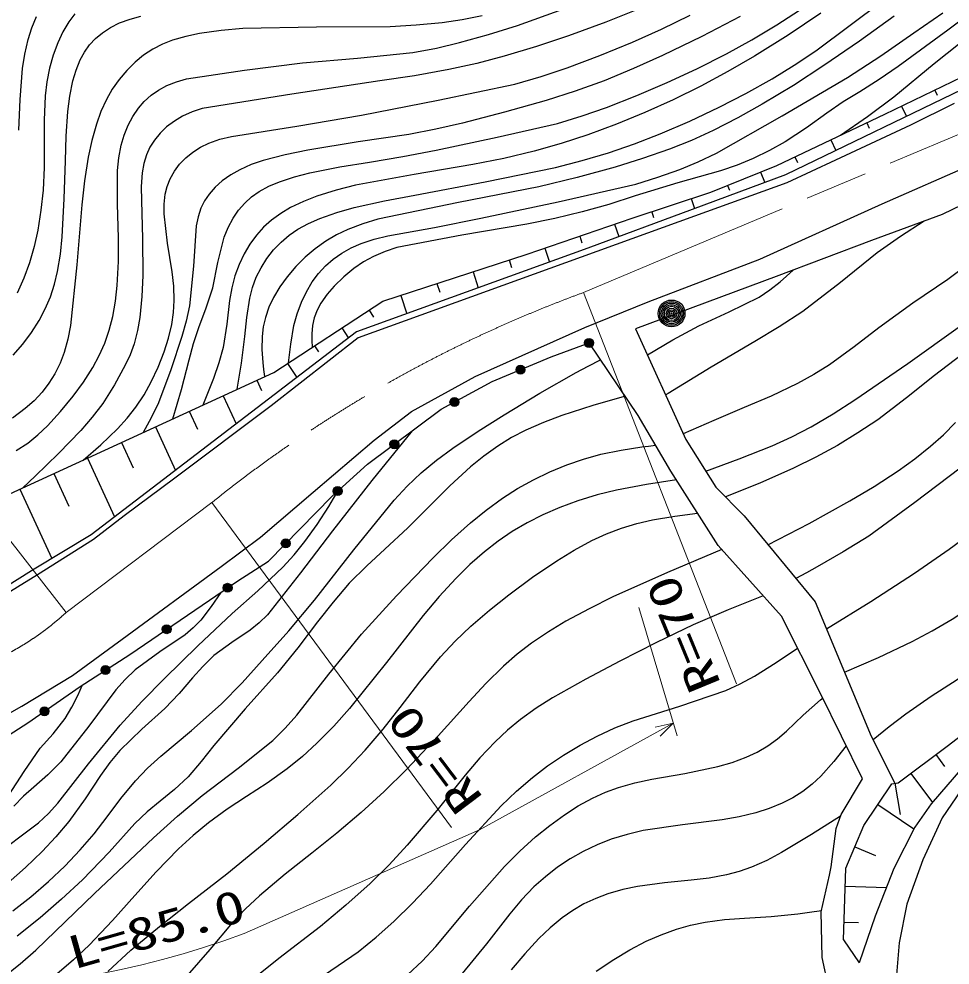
# Model space of a CAD drawing. Units: millimetres, scale not verified. Extents: x 40000 to 680000, y 20000 to 380000.
# Drawn here: x 261049 to 312825, y 238525 to 291147 of the extents above; entities that cross this region are included whole.
import ezdxf
from ezdxf.enums import TextEntityAlignment as Align

# ---------------------------------------------------------------- set-up
doc = ezdxf.new("R2010")
doc.units = ezdxf.units.MM
doc.header["$LTSCALE"] = 1000
doc.linetypes.add('CHAIN', pattern=[18.5, 12, -1.5, 3.5, -1.5])
for name, color, linetype, lineweight in [('M-BGD', 7, 'Continuous', 25), ('M-BGD-HTXT', 7, 'Continuous', 13), ('M-BMK', 2, 'CHAIN', 13)]:
    doc.layers.add(name, color=color, linetype=linetype, lineweight=lineweight)
doc.styles.add('ＭＳ ゴシック', font='')
doc.styles.get('ＭＳ ゴシック').set_extended_font_data('MS Gothic')

# ---------------------------------------------------------------- blocks, each defined once
blk = doc.blocks.new('BUHIN194')
at = {"color": 7, "linetype": 'Continuous', "lineweight": 25}
for radius in [249, 220, 191, 161, 132, 97.5, 67.5, 38.8, 7.5]:
    blk.add_circle((0, 0), radius, dxfattribs=at)
blk = doc.blocks.new('BUHIN221')
at = {"color": 7, "linetype": 'Continuous', "lineweight": 25}
for radius in [746, 660, 574, 484, 398, 292, 202, 116, 22.5]:
    blk.add_circle((0, 0), radius, dxfattribs=at)

msp = doc.modelspace()

# ---------------------------------------------------------------- linework, layer by layer
at = {"layer": 'M-BGD'}
for p, q in [((316188, 288529), (303678, 282468)), ((309196, 285843), (314750, 288543)), ((311973, 287193), (312112, 286907)), ((310121, 286293), (310398, 285724)), ((313055, 286437), (310618, 285246)), ((303201, 283001), (309196, 285843)), ((310618, 285246), (306446, 283284)), ((308197, 285369), (308334, 285080)), ((309053, 280866), (317990, 284794)), ((306198, 284422), (306481, 283826)), ((306446, 283284), (303739, 282022)), ((304200, 283475), (304346, 283168)), ((299524, 281514), (303201, 283001)), ((302282, 282629), (302520, 282041)), ((317754, 282871), (312383, 280269)), ((303678, 282468), (298476, 280550)), ((303739, 282022), (298618, 280184)), ((300444, 281885), (300551, 281620)), ((295143, 280065), (299524, 281514)), ((298429, 281151), (298611, 280600)), ((298476, 280550), (292684, 278397)), ((302239, 277779), (309053, 280866)), ((298618, 280184), (279919, 273417)), ((289315, 278069), (295143, 280065)), ((296238, 280427), (296343, 280112)), ((312383, 280269), (308451, 278823)), ((294172, 279732), (294409, 279039)), ((292229, 279067), (292356, 278696)), ((292684, 278397), (279824, 273739)), ((290286, 278402), (290552, 277625)), ((308451, 278823), (303153, 276815)), ((281276, 275446), (289315, 278069)), ((288310, 277741), (288445, 277326)), ((296042, 275419), (302239, 277779)), ((286300, 277085), (286592, 276191)), ((303153, 276815), (295341, 273902)), ((284290, 276430), (284447, 275950)), ((282281, 275774), (282615, 274750)), ((275223, 271491), (281276, 275446)), ((292511, 273986), (296042, 275419)), ((280519, 274952), (280773, 274563)), ((279824, 273739), (265061, 262460)), ((279006, 273963), (279376, 273397)), ((286413, 271269), (292511, 273986)), ((295341, 273902), (298138, 267758)), ((279919, 273417), (275071, 269630)), ((295487, 269086), (292751, 273124)), ((277493, 272974), (277714, 272635)), ((275980, 271986), (276496, 271196)), ((256399, 262827), (275223, 271491)), ((274282, 271058), (274546, 270483)), ((282883, 269318), (286413, 271269)), ((272399, 270192), (273123, 268619)), ((275071, 269630), (269727, 265603)), ((270517, 269325), (270976, 268328)), ((280809, 267712), (282883, 269318)), ((297296, 265997), (295487, 269086)), ((268635, 268459), (269748, 266040)), ((266752, 267592), (267406, 266172)), ((277402, 264823), (280809, 267712)), ((298138, 267758), (299799, 265108)), ((264870, 266726), (266372, 263461)), ((262987, 265860), (263825, 264039)), ((299934, 261854), (297296, 265997)), ((269727, 265603), (266910, 263516)), ((261105, 264993), (262879, 261139)), ((274489, 262328), (277402, 264823)), ((299799, 265108), (301372, 263506)), ((266910, 263516), (265198, 262192)), ((301372, 263506), (305320, 258732)), ((265061, 262460), (261893, 260542)), ((265198, 262192), (262085, 260238)), ((272292, 260698), (274489, 262328)), ((303453, 257927), (299934, 261854)), ((261893, 260542), (258764, 258585)), ((266786, 256660), (272292, 260698)), ((262085, 260238), (259065, 258370)), ((305320, 258732), (308438, 251248)), ((305627, 253631), (303453, 257927)), ((264021, 254635), (266786, 256660)), ((261207, 252930), (264021, 254635)), ((307949, 248879), (305627, 253631)), ((258417, 251374), (261207, 252930)), ((312734, 250750), (314340, 251999)), ((308438, 251248), (309761, 248637)), ((309939, 248667), (312734, 250750)), ((312035, 250229), (312521, 249577)), ((313511, 249510), (311776, 247493)), ((310638, 249188), (311843, 247570)), ((313949, 248991), (312394, 246719)), ((306764, 246903), (307949, 248879)), ((308036, 246288), (309582, 248608)), ((309582, 248608), (309939, 248667)), ((309761, 248637), (310050, 246903)), ((308809, 247448), (310815, 246111)), ((311776, 247493), (310859, 246197)), ((306492, 246113), (306764, 246903)), ((307026, 243908), (308036, 246288)), ((312394, 246719), (311308, 244373)), ((306221, 243989), (306492, 246113)), ((310859, 246197), (309695, 243894)), ((307531, 245098), (308672, 244613)), ((311308, 244373), (310419, 241904)), ((306123, 243520), (306221, 243989)), ((306907, 239923), (307026, 243908)), ((309695, 243894), (308663, 241254)), ((305654, 241495), (306123, 243520)), ((306996, 242912), (309285, 242844)), ((310419, 241904), (310000, 239756)), ((305704, 238952), (305654, 241495)), ((308663, 241254), (307762, 238648)), ((306937, 240919), (307734, 240896)), ((306907, 239923), (307762, 238648)), ((310000, 239756), (309754, 236990)), ((306099, 237150), (305704, 238952))]:
    msp.add_line(p, q, dxfattribs=at)
for points in [[(273178, 270550), (273422, 272006), (273608, 273477), (273716, 274548), (273885, 275615), (274037, 276204), (274249, 276776), (274513, 277310), (274837, 277826), (275205, 278300), (275625, 278740), (276070, 279120), (276549, 279449), (277147, 279776), (277781, 280053), (278733, 280382), (279697, 280653), (281368, 281027), (283058, 281344), (286973, 282088), (290877, 282890), (292367, 283268), (293841, 283705), (295277, 284200), (296704, 284755), (298349, 285467), (299979, 286238), (301465, 287001), (302931, 287821), (304158, 288570), (305353, 289369), (309100, 292178)], [(315421, 292577), (312696, 290517), (309930, 288501), (308890, 287773), (307809, 287092), (306879, 286528), (305972, 285909), (304835, 285092), (303655, 284318), (302783, 283825), (301874, 283382), (300978, 283013), (300053, 282698), (297682, 282033), (295320, 281308), (293859, 280831), (292369, 280409), (290841, 280046), (289290, 279741), (285685, 279116), (282064, 278427), (281408, 278214), (280764, 277942), (280204, 277629), (279671, 277262), (279112, 276799), (278584, 276284), (278189, 275832), (277839, 275341), (277624, 274946), (277463, 274523), (277374, 274092), (277342, 273636), (277345, 273263), (277360, 272887)], [(260896, 267148), (261541, 267556), (262106, 268008), (262634, 268509), (263366, 269316), (264063, 270174), (264633, 270946), (265156, 271755), (265518, 272419), (265825, 273108), (266074, 273836), (266269, 274593), (266423, 275453), (266519, 276323), (266579, 277654), (266580, 278975), (266527, 280838), (266535, 282719), (266607, 283425), (266738, 284124), (266900, 284685), (267122, 285238), (267378, 285721), (267691, 286180), (268021, 286560), (268393, 286898), (268812, 287194), (269269, 287443), (269807, 287657), (270373, 287816), (273597, 288292), (276811, 288707), (279878, 288962), (282952, 289279), (284259, 289524), (285555, 289829), (287167, 290278), (288767, 290786), (291290, 291682)], [(295715, 291776), (293681, 290969), (291613, 290213), (289829, 289615), (288030, 289074), (286504, 288677), (284953, 288336), (283046, 287987), (281116, 287695), (276221, 286961), (271237, 286161), (270687, 285980), (270148, 285738), (269694, 285469), (269261, 285140), (268899, 284794), (268579, 284403), (268337, 284014), (268147, 283593), (268000, 283103), (267907, 282584), (267852, 281824), (267856, 281039), (267929, 278930), (267940, 276878), (267884, 275716), (267765, 274542), (267639, 273809), (267453, 273082), (267236, 272472), (266964, 271885), (266361, 270804), (265707, 269757), (265126, 268996), (264489, 268263), (263246, 266973), (261957, 265724), (261610, 265395), (261263, 265066)], [(269603, 268905), (270084, 270531), (270509, 272185), (270751, 273092), (271053, 273990), (271469, 275082), (271827, 276194), (272113, 277596), (272462, 279000), (272685, 279546), (272967, 280074), (273262, 280506), (273608, 280903), (273989, 281246), (274410, 281542), (274954, 281842), (275534, 282092), (276365, 282367), (277223, 282588), (278887, 282917), (280539, 283184), (282397, 283488), (284254, 283854), (287634, 284567), (291002, 285339), (292369, 285751), (293718, 286220), (295414, 286883), (297088, 287603), (298747, 288376), (300387, 289206), (301805, 289986), (303193, 290819), (304761, 291839)], [(286805, 291310), (285703, 291091), (284589, 290930), (283141, 290793), (281684, 290715), (277591, 290691), (273508, 290606), (272301, 290498), (271090, 290330), (270330, 290172), (269588, 289957), (269029, 289738), (268487, 289459), (267983, 289128), (267504, 288740), (267040, 288284), (266620, 287786), (266241, 287245), (265916, 286674), (265607, 285999), (265356, 285302), (265100, 284385), (264903, 283451), (264691, 282138), (264538, 280814), (264262, 277470), (263923, 274094), (263772, 273339), (263563, 272598), (263334, 272000), (263045, 271415), (262718, 270886), (262337, 270383), (261893, 269909), (261399, 269471), (260685, 268935)], [(260734, 272452), (261262, 273059), (261740, 273698), (262173, 274379), (262517, 275027), (262805, 275698), (263032, 276390), (263201, 277098), (263353, 278057), (263446, 279026), (263573, 281141), (263640, 283254), (263670, 284622), (263761, 285994), (263875, 286849), (264050, 287704), (264223, 288298), (264456, 288877), (264689, 289307), (264972, 289704), (265308, 290060), (265689, 290375), (266149, 290673), (266649, 290923), (267226, 291139), (267826, 291299)], [(264150, 291430), (263830, 290992), (263498, 290424), (263218, 289826), (262957, 289126), (262753, 288403), (262601, 287640), (262508, 286868), (262454, 285508), (262460, 284141), (262455, 282881), (262389, 281615), (262272, 280503), (262095, 279395), (261893, 278489), (261631, 277587), (261322, 276738), (260952, 275898)], [(261036, 284953), (261111, 286674), (261246, 288381), (261371, 289190), (261558, 289999), (261766, 290653), (262031, 291285)], [(264615, 266609), (265596, 267459), (266530, 268347), (267065, 268935), (267554, 269561), (268004, 270243), (268405, 270959), (268792, 271780), (269130, 272639), (269368, 273393), (269547, 274158), (269644, 274820), (269680, 275485), (269657, 276283), (269573, 277077), (269317, 278668), (269116, 280308), (269118, 280852), (269180, 281395), (269290, 281836), (269458, 282262), (269691, 282676), (269978, 283061), (270326, 283424), (270714, 283742), (271149, 284018), (271609, 284238), (272222, 284453), (272867, 284615), (276503, 285178), (280098, 285795), (284368, 286625), (288623, 287514), (290090, 287942), (291540, 288427), (293358, 289110), (295163, 289852), (296778, 290573), (298376, 291351)], [(301158, 291283), (299016, 290174), (296839, 289114), (295227, 288386), (293584, 287710), (291986, 287136), (290359, 286617), (288042, 285958), (285707, 285356), (284227, 285012), (282727, 284724), (279914, 284316), (277110, 283849), (275860, 283589), (274629, 283271), (273969, 283043), (273328, 282759), (272827, 282473), (272352, 282133), (271964, 281786), (271623, 281399), (271370, 281027), (271173, 280627), (271014, 280147), (270909, 279636), (270748, 277404), (270528, 275192), (270345, 274334), (270104, 273493), (269487, 271635), (268811, 269793), (268403, 268961), (267955, 268146)], [(305639, 291467), (303819, 290252), (301957, 289082), (300472, 288217), (298958, 287404), (297426, 286648), (295859, 285941), (294283, 285295), (292676, 284701), (291200, 284218), (289699, 283789), (288007, 283386), (286296, 283042), (283022, 282501), (279772, 281903), (278695, 281626), (277621, 281287), (276871, 280996), (276148, 280651), (275603, 280330), (275087, 279955), (274652, 279561), (274256, 279121), (273893, 278624), (273572, 278082), (273289, 277483), (273062, 276860), (272885, 276183), (272765, 275488), (272616, 274177), (272409, 272882), (272167, 272015), (271865, 271154), (271574, 270411), (271273, 269673)], [(309715, 291303), (307781, 289902), (305812, 288549), (304117, 287452), (302380, 286400), (301026, 285642), (299645, 284939), (298444, 284394), (297220, 283904), (295729, 283380), (294209, 282909), (292087, 282326), (289954, 281802), (285496, 280943), (281011, 280017), (280170, 279755), (279340, 279434), (278707, 279132), (278106, 278779), (277520, 278364), (276968, 277897), (276446, 277376), (275964, 276809), (275563, 276253), (275210, 275657), (274952, 275110), (274753, 274545), (274629, 274016), (274566, 273478), (274559, 272763), (274613, 272030), (274655, 271646), (274703, 271252)], [(276041, 272026), (276162, 273057), (276343, 274090), (276521, 274750), (276757, 275396), (277031, 275973), (277357, 276519), (277699, 276980), (278092, 277409), (278523, 277786), (278999, 278122), (279523, 278416), (280072, 278657), (280799, 278899), (281556, 279086), (284157, 279546), (286728, 280062), (291030, 280981), (295345, 281965), (296578, 282337), (297793, 282767), (298827, 283194), (299835, 283675), (303490, 285758), (307113, 287893), (308970, 289101), (310803, 290366), (312416, 291490)], [(306734, 284676), (308234, 285717), (309705, 286812), (311933, 288660), (314205, 290466)], [(322440, 285326), (321429, 284326), (320379, 283372), (319669, 282808), (318922, 282292), (318183, 281799), (317474, 281255), (316799, 280622), (316156, 279936), (315241, 278909), (314286, 277928), (313513, 277271), (312694, 276653), (310759, 275333), (308855, 273959), (307501, 272908), (306118, 271909), (305249, 271367), (304348, 270875), (302876, 270175), (301375, 269527), (299680, 268806), (297992, 268079)], [(311391, 279904), (310067, 279044), (308779, 278134), (306733, 276485), (304645, 274879), (303323, 274021), (301967, 273212), (299544, 271788), (297149, 270311), (297082, 270269), (297014, 270227)], [(305945, 257231), (308413, 258754), (310846, 260328), (312766, 261661), (314660, 263051), (318624, 266086), (322566, 269166), (324103, 270458), (325596, 271791), (328418, 274445), (331336, 277106), (331955, 277543), (332601, 277925), (333178, 278200), (333789, 278424), (334520, 278619), (335271, 278757), (336357, 278877), (337450, 278938), (337827, 278951), (338213, 278963)], [(295995, 272466), (297406, 273298), (298848, 274077), (300547, 274849), (302218, 275675), (302809, 276073), (303375, 276528), (303736, 276844), (304100, 277174)], [(299237, 266004), (301095, 266680), (302924, 267410), (304031, 267913), (305110, 268469), (306332, 269184), (307535, 269957), (310484, 271992), (313399, 274076)], [(258875, 250300), (261546, 252001), (264459, 254025), (267211, 255807), (273225, 259899), (274925, 260992), (278445, 264595), (280428, 266376), (284535, 269439), (287368, 270978), (290646, 272355), (292751, 273124)], [(260716, 241539), (261720, 242329), (262691, 243169), (263597, 244032), (264459, 244936), (265230, 245828), (265963, 246767), (266721, 247788), (267522, 248765), (268204, 249474), (268939, 250149), (270638, 251572), (272296, 253040), (273456, 254226), (274580, 255460), (276052, 257116), (277486, 258820), (279672, 261618), (281908, 264381), (282637, 265155), (283415, 265893), (284269, 266607), (285172, 267282), (286577, 268228), (288027, 269131), (290014, 270332), (292033, 271482), (292702, 271837), (293382, 272192)], [(313436, 272441), (311965, 271323), (310401, 270066), (308799, 268856), (307703, 268120), (306566, 267429), (305363, 266771), (304125, 266162), (302241, 265336), (300334, 264563)], [(306951, 254817), (308843, 255640), (310715, 256521), (311836, 257110), (312936, 257756), (314044, 258487), (315120, 259269), (316454, 260327), (317749, 261430), (320927, 264317), (324157, 267168), (325276, 268047), (326430, 268876), (327461, 269548), (328525, 270168), (329468, 270657), (330438, 271091), (331271, 271402), (332131, 271659), (333087, 271869), (334063, 272036)], [(294704, 270141), (292955, 269643), (291239, 269092), (290219, 268706), (289231, 268268), (288445, 267858), (287683, 267392), (286908, 266836), (286165, 266229), (285018, 265173), (283902, 264064), (282670, 262839), (281404, 261664), (280390, 260734), (279421, 259764), (278519, 258711), (277655, 257609), (276561, 256177), (275421, 254784), (273632, 252777), (271887, 250729), (271191, 249839), (270453, 248993), (269698, 248298), (268900, 247645), (268178, 247042), (267499, 246396), (266066, 244814), (264586, 243270), (263422, 242186), (262224, 241152), (260953, 240129)], [(302699, 261902), (304985, 263091), (307254, 264338), (308613, 265149), (309941, 266012), (310861, 266673), (311742, 267380), (312451, 268023), (313120, 268710)], [(282912, 268229), (280672, 265467), (278485, 262676), (276711, 260335), (274873, 258010), (274414, 257557), (273914, 257150), (272881, 256466), (271888, 255736), (271276, 255140), (270704, 254498), (269960, 253627), (269166, 252789), (267889, 251646), (266662, 250467), (266101, 249786), (265585, 249065), (264727, 247769), (263820, 246509), (263101, 245652), (262336, 244834), (261419, 243948), (260452, 243098)], [(260206, 237870), (261113, 238589), (261992, 239363), (265253, 242513), (268536, 245600), (269871, 246804), (271246, 247962), (273234, 249471), (275176, 251021), (275861, 251698), (276503, 252419), (278276, 254698), (280093, 256934), (282053, 259066), (284075, 261176), (285095, 262172), (286154, 263121), (287023, 263826), (287936, 264489), (288778, 265028), (289663, 265522), (290569, 265959), (291508, 266346), (292449, 266668), (293407, 266933), (294532, 267166), (295677, 267341), (296063, 267393), (296449, 267443)], [(313393, 266163), (310870, 264248), (308315, 262385), (306888, 261503), (305428, 260670), (304840, 260346), (304252, 260024)], [(297608, 265508), (295941, 265254), (294282, 264940), (293200, 264672), (292120, 264343), (291135, 263982), (290175, 263566), (289308, 263126), (288473, 262634), (287691, 262101), (286937, 261515), (286120, 260797), (285341, 260032), (284415, 259025), (283530, 257974), (281495, 255353), (279430, 252791), (278550, 251810), (277623, 250868), (276817, 250134), (275972, 249446), (274858, 248649), (273700, 247896), (272630, 247193), (271588, 246435), (270740, 245736), (269923, 244983), (268686, 243709), (267492, 242392), (266251, 240997), (264962, 239641), (264079, 238811), (263155, 238026)], [(259502, 244466), (262133, 246431), (262693, 246957), (263221, 247537), (264921, 249723), (266671, 251876), (267879, 253183), (269137, 254456), (270995, 256285), (272902, 258077), (274334, 259345), (275721, 260654), (276357, 261341), (276955, 262076), (277639, 263035), (278272, 264026), (278546, 264477), (278817, 264929)], [(265986, 238176), (267279, 239359), (268858, 240678), (270482, 241957), (272604, 243608), (274688, 245306), (276552, 246894), (278388, 248537), (279365, 249484), (280306, 250479), (281296, 251643), (282240, 252846), (283340, 254272), (284493, 255668), (285312, 256537), (286182, 257371), (287215, 258270), (288290, 259126), (289606, 260092), (290962, 261011), (291916, 261598), (292902, 262134), (293715, 262512), (294548, 262832), (295403, 263088), (296277, 263286), (297522, 263497), (298781, 263665)], [(327540, 262156), (326865, 262253), (326181, 262290), (325687, 262247), (325199, 262142), (324624, 261951), (324061, 261698), (323352, 261299), (322677, 260851), (321292, 259836), (319866, 258866), (318199, 257843), (316566, 256770), (314915, 255558), (313221, 254388), (311775, 253457), (310364, 252477), (309446, 251771), (308540, 251046)], [(300130, 261635), (297109, 260350), (294082, 258997), (292751, 258347), (291453, 257646), (290487, 257061), (289558, 256429), (288757, 255811), (287994, 255146), (287018, 254193), (286080, 253193), (284364, 251277), (282606, 249405), (281365, 248186), (280076, 247006), (278731, 245856), (277345, 244748), (275861, 243584), (274421, 242377), (273641, 241650), (272897, 240872), (271673, 239388), (270402, 237943)], [(272272, 259250), (271738, 258463), (271155, 257713), (270746, 257283), (270296, 256898), (268884, 255948), (267507, 254949), (266958, 254413), (266443, 253825), (264932, 251807), (263383, 249838), (262656, 249112), (261878, 248419), (261299, 247912), (260763, 247362)], [(302438, 259059), (300480, 258281), (298548, 257447), (296497, 256465), (294457, 255421), (292577, 254433), (290719, 253388), (289817, 252814), (288946, 252188), (288222, 251590), (287536, 250946), (286682, 250043), (285869, 249095), (284279, 247120), (282644, 245185), (281630, 244105), (280576, 243070), (279218, 241850), (277812, 240669), (275506, 238895), (273239, 237076)], [(277281, 237455), (279905, 239257), (280920, 240082), (281897, 240956), (282931, 241964), (283932, 243025), (285878, 245234), (287858, 247391), (288709, 248199), (289604, 248965), (290447, 249611), (291327, 250209), (292250, 250763), (293203, 251265), (294183, 251713), (295195, 252110), (297793, 252932), (300350, 253804), (301162, 254171), (301949, 254592), (303162, 255346), (304350, 256155)], [(260497, 247974), (261334, 249296), (262227, 250589), (262950, 251392), (263626, 252231), (264000, 252861), (264325, 253526), (264453, 253810), (264583, 254106)], [(282683, 237997), (283470, 238751), (284224, 239557), (286112, 241798), (288055, 244012), (288899, 244859), (289781, 245659), (290565, 246294), (291394, 246887), (292152, 247373), (292950, 247812), (293659, 248136), (294397, 248407), (295303, 248664), (296235, 248867), (298069, 249188), (299919, 249574), (300711, 249801), (301488, 250086), (302105, 250373), (302690, 250711), (303228, 251099), (303738, 251542), (304660, 252432), (305626, 253281), (305687, 253331), (305749, 253382)], [(307051, 250717), (306363, 249854), (305637, 249040), (305155, 248585), (304635, 248177), (304082, 247827), (303486, 247522), (302766, 247228), (302021, 246990), (301091, 246764), (300154, 246598), (297945, 246330), (295752, 246002), (294866, 245793), (293977, 245520), (293195, 245215), (292426, 244850), (291696, 244437), (291001, 243973), (290321, 243442), (289686, 242870), (289000, 242152), (288348, 241383), (287041, 239700), (285689, 238056)], [(306734, 246816), (305123, 245781), (303460, 244786), (302634, 244350), (301787, 243970), (301106, 243727), (300400, 243539), (299424, 243362), (298429, 243244), (296937, 243100), (295448, 242896), (294620, 242723), (293804, 242491), (293127, 242236), (292466, 241923), (291848, 241563), (291250, 241144), (290589, 240600), (289964, 240007), (289173, 239153), (288426, 238257)], [(293151, 238181), (294135, 238844), (295014, 239370), (295928, 239846), (296755, 240212), (297609, 240524), (298394, 240749), (299200, 240918), (300287, 241058), (301395, 241140), (302878, 241227), (304360, 241374), (305010, 241465), (305670, 241564)]]:
    msp.add_lwpolyline(points, dxfattribs=at)
for centre, radius in [((292751, 273124), 249), ((292751, 273124), 220), ((292751, 273124), 191), ((292751, 273124), 161), ((292751, 273124), 132), ((292751, 273124), 97.5), ((292751, 273124), 67.5), ((292751, 273124), 38.8), ((292751, 273124), 7.5), ((288938, 271637), 249), ((288938, 271637), 220), ((288938, 271637), 191), ((288938, 271637), 161), ((288938, 271637), 132), ((288938, 271637), 97.5), ((288938, 271637), 67.5), ((288938, 271637), 38.8), ((288938, 271637), 7.5), ((285267, 269837), 249), ((285267, 269837), 220), ((285267, 269837), 191), ((285267, 269837), 161), ((285267, 269837), 132), ((285267, 269837), 97.5), ((285267, 269837), 67.5), ((285267, 269837), 38.8), ((285267, 269837), 7.5), ((281921, 267490), 249), ((281921, 267490), 220), ((281921, 267490), 191), ((281921, 267490), 161), ((281921, 267490), 132), ((281921, 267490), 97.5), ((281921, 267490), 67.5), ((281921, 267490), 38.8), ((281921, 267490), 7.5), ((278769, 264886), 249), ((278769, 264886), 220), ((278769, 264886), 191), ((278769, 264886), 161), ((278769, 264886), 132), ((278769, 264886), 97.5), ((278769, 264886), 67.5), ((278769, 264886), 38.8), ((278769, 264886), 7.5), ((275888, 261978), 249), ((275888, 261978), 220), ((275888, 261978), 191), ((275888, 261978), 161), ((275888, 261978), 132), ((275888, 261978), 97.5), ((275888, 261978), 67.5), ((275888, 261978), 38.8), ((275888, 261978), 7.5), ((265862, 254934), 249), ((265862, 254934), 220), ((265862, 254934), 191), ((265862, 254934), 161), ((265862, 254934), 132), ((265862, 254934), 97.5), ((265862, 254934), 67.5), ((265862, 254934), 38.8), ((265862, 254934), 7.5), ((262470, 252643), 249), ((262470, 252643), 220), ((262470, 252643), 191), ((262470, 252643), 161), ((262470, 252643), 132), ((262470, 252643), 97.5), ((262470, 252643), 67.5), ((262470, 252643), 38.8), ((262470, 252643), 7.5)]:
    msp.add_circle(centre, radius, dxfattribs=at)
at = {"layer": 'M-BGD-HTXT'}
for p, q in [((300950, 254170), (292440, 275930)), ((252708, 272189), (263668, 258131)), ((271774, 264247), (285104, 246180)), ((297645, 251283), (295514, 258405)), ((297435, 251986), (286651, 246055)), ((273573, 240282), (286651, 246055))]:
    msp.add_line(p, q, dxfattribs=at)
msp.add_lwpolyline([(296420, 251756), (297435, 251986), (296696, 251254)], dxfattribs=at)
msp.add_arc((255932, 287937), 50815, 247.6262, 290.3132, dxfattribs=at)
at = {"layer": 'M-BMK'}
for p, q in [((292440, 275930), (328016, 290934)), ((263668, 258131), (271774, 264247))]:
    msp.add_line(p, q, dxfattribs=at)
for centre, radius, start, end in [((317743, 207054), 73377, 110.17212, 128.79041), ((253373, 269303), 15192, 226.0619, 312.6627)]:
    msp.add_arc(centre, radius, start, end, dxfattribs=at)

# ---------------------------------------------------------------- block references
at = {"layer": 'M-BGD', "rotation": 349.33904}
for name, p in [('BUHIN221', (297339, 274768)), ('BUHIN194', (272651, 259508)), ('BUHIN194', (269267, 257206))]:
    msp.add_blockref(name, p, dxfattribs=at)

# ---------------------------------------------------------------- texts
at = {"layer": 'M-BGD-HTXT', "style": 'ＭＳ ゴシック', "width": 1.35}
for s, rotation, p in [('R=70', 112.4, (300608, 254374)), ('R=70', 127.1, (287351, 248144)), ('L=85.0', 15.9, (264241, 237743))]:
    msp.add_text(s, height=1833, rotation=rotation, dxfattribs=at).set_placement(p, align=Align.BOTTOM_LEFT)

doc.saveas('drawing.dxf')
